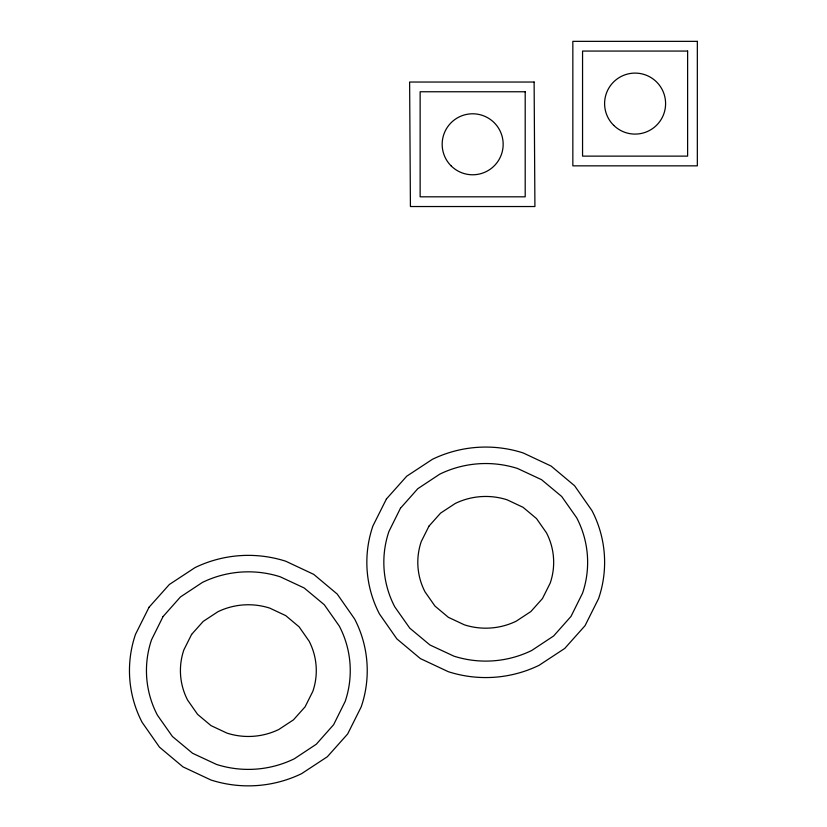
<?xml version="1.0" encoding="UTF-8"?>
<svg xmlns="http://www.w3.org/2000/svg" width="827" height="827" viewBox="0 0 827 827"><rect width="100%" height="100%" fill="white"/><g stroke="black" fill="none" stroke-linecap="round" stroke-linejoin="round"><path stroke-width="1.24" d="M163.074 616.528L151.537 639.767A96.046 96.046 0 0 0 157.399 715.148L172.388 736.454L192.557 753.263L216.529 764.448A104.822 104.822 0 0 0 294.309 758.783L316.286 744.238L333.632 724.69L345.169 701.451A96.046 96.046 0 0 0 339.297 626.08L324.318 604.764L304.15 587.956L280.177 576.781A104.822 104.822 0 0 0 202.388 582.435L180.42 596.98L163.074 616.528M400.454 508.243L388.917 531.482A96.046 96.046 0 0 0 394.779 606.853L409.768 628.158L429.937 644.977L453.909 656.152A104.822 104.822 0 0 0 531.689 650.498L553.666 635.953L571.012 616.404L582.549 593.166A96.046 96.046 0 0 0 576.677 517.785L561.698 496.479L541.53 479.67L517.557 468.485A104.822 104.822 0 0 0 439.768 474.15L417.8 488.695L400.454 508.243M149.046 607.245L135.504 634.319A112.048 112.048 0 0 0 142.089 722.281L159.497 747.184L182.974 766.867L210.906 779.985A122.303 122.303 0 0 0 301.669 773.627L327.358 756.726L347.66 733.973L361.192 706.909A112.048 112.048 0 0 0 354.607 618.947L337.199 594.034L313.722 574.362L285.801 561.244A122.303 122.303 0 0 0 195.027 567.601L169.349 584.493L149.046 607.245M191.606 634.402L183.873 649.867A64.03 64.03 0 0 0 187.636 700.138L197.581 714.363L210.988 725.61L226.949 733.104A69.892 69.892 0 0 0 278.823 729.476L293.492 719.821L305.101 706.816L312.833 691.351A64.03 64.03 0 0 0 309.071 641.09L299.126 626.856L285.708 615.608L269.747 608.114A69.892 69.892 0 0 0 217.883 611.742L203.204 621.397L191.606 634.402M386.426 498.96L372.884 526.024A112.048 112.048 0 0 0 379.469 613.985L396.877 638.899L420.354 658.571L448.286 671.689A122.303 122.303 0 0 0 539.049 665.332L564.738 648.44L585.04 625.688L598.572 598.614A112.048 112.048 0 0 0 591.987 510.652L574.589 485.749L551.113 466.066L523.181 452.948A122.303 122.303 0 0 0 432.407 459.305L406.729 476.207L386.426 498.96M428.986 526.117L421.253 541.582A64.03 64.03 0 0 0 425.016 591.843L434.961 606.077L448.379 617.324L464.34 624.819A69.892 69.892 0 0 0 516.203 621.191L530.882 611.535L542.481 598.531L550.213 583.066A64.03 64.03 0 0 0 546.451 532.795L536.506 518.57L523.088 507.323L507.127 499.818A69.892 69.892 0 0 0 455.263 503.457L440.584 513.112L428.986 526.117M697.337 41.35L572.842 41.35L572.842 165.845L697.337 165.845L697.337 41.35M687.619 51.067L582.559 51.067L582.559 156.127L687.619 156.127L687.619 51.067M534.118 82.038L409.623 82.038L410.419 206.533L534.914 206.533L534.118 82.038M525.197 91.756L420.137 91.756L420.137 196.816L525.197 196.816L525.197 91.756M613.727 125.363A30.506 30.506 0 0 0 664.629 111.221A30.506 30.506 0 0 0 626.918 74.213A30.506 30.506 0 0 0 613.727 125.363M451.294 166.051A30.506 30.506 0 0 0 502.196 151.91A30.506 30.506 0 0 0 464.495 114.901A30.506 30.506 0 0 0 451.294 166.051"/></g></svg>
